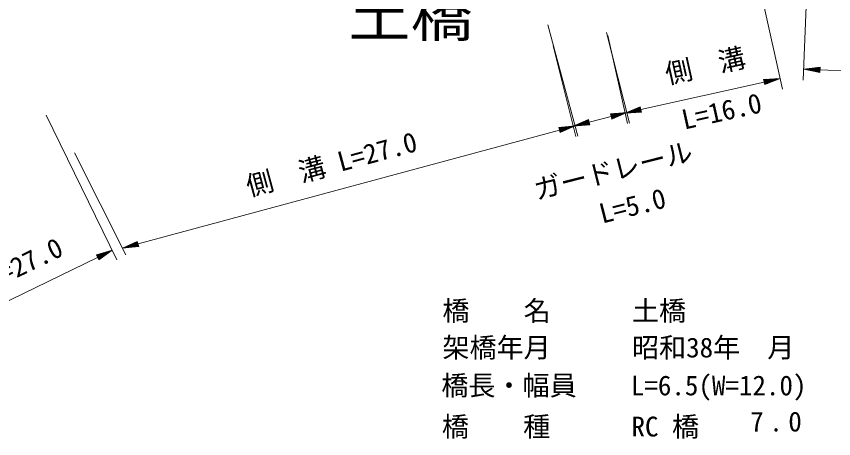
# Model space of a CAD drawing. Units: millimetres, scale not verified. Extents: x -463853 to 680000, y 20000 to 876118.
# Drawn here: x -362110 to -286654, y 762131 to 801138 of the extents above; entities that cross this region are included whole.
import ezdxf
from ezdxf.enums import TextEntityAlignment as Align

# ---------------------------------------------------------------- set-up
doc = ezdxf.new("R2010")
doc.units = ezdxf.units.MM
doc.header["$LTSCALE"] = 1000
doc.layers.add('M-BMK-HTXT', color=7, linetype='Continuous')
doc.layers.add('M-STR-HTXT', color=7, linetype='Continuous', lineweight=13)
doc.styles.add('ＭＳ ゴシック', font='')
doc.styles.get('ＭＳ ゴシック').set_extended_font_data('MS Gothic')

msp = doc.modelspace()

# ---------------------------------------------------------------- linework, layer by layer
at = {"layer": 'M-STR-HTXT'}
for p, q in [((-289141, 803189), (-289461, 795253)), ((-293198, 802566), (-291382, 794423)), ((-313048, 800354), (-310265, 790067)), ((-307610, 799660), (-305501, 791279)), ((-307514, 799373), (-305698, 791230)), ((-312560, 798415), (-310451, 790034)), ((-289421, 796252), (-287912, 796441)), ((-289421, 796252), (-287932, 795942)), ((-289421, 796252), (-287922, 796191)), ((-287924, 796141), (-289123, 796190)), ((-287920, 796241), (-289119, 796290)), ((-288825, 796128), (-287926, 796091)), ((-288817, 796328), (-287918, 796291)), ((-287928, 796041), (-288528, 796066)), ((-287916, 796341), (-288516, 796365)), ((-288214, 796403), (-287914, 796391)), ((-287932, 795942), (-287912, 796441)), ((-287922, 796191), (-238058, 794180)), ((-291599, 795399), (-293118, 795316)), ((-293118, 795316), (-293009, 794828)), ((-292814, 795333), (-293107, 795268)), ((-293096, 795219), (-292510, 795349)), ((-292207, 795366), (-293085, 795170)), ((-293074, 795121), (-291903, 795382)), ((-291599, 795399), (-293063, 795072)), ((-291599, 795399), (-293009, 794828)), ((-288230, 796004), (-287930, 795992)), ((-304451, 792533), (-293063, 795072)), ((-293052, 795024), (-291881, 795285)), ((-292163, 795171), (-293042, 794975)), ((-293031, 794926), (-292445, 795057)), ((-292727, 794942), (-293020, 794877)), ((-305915, 792206), (-304506, 792777)), ((-305915, 792206), (-304451, 792533)), ((-304462, 792582), (-305633, 792320)), ((-304440, 792484), (-305612, 792223)), ((-305351, 792435), (-304473, 792630)), ((-305308, 792239), (-304430, 792435)), ((-304484, 792679), (-305070, 792549)), ((-304419, 792386), (-305004, 792256)), ((-304788, 792663), (-304495, 792728)), ((-304701, 792272), (-304408, 792338)), ((-304397, 792289), (-304506, 792777)), ((-359345, 791995), (-352824, 778634)), ((-310695, 791004), (-309301, 791612)), ((-309580, 791490), (-309289, 791564)), ((-309179, 791127), (-309301, 791612)), ((-309240, 791370), (-307200, 791883)), ((-305745, 792249), (-307261, 792126)), ((-307261, 792126), (-307139, 791641)), ((-306958, 792150), (-307249, 792077)), ((-307236, 792029), (-306655, 792175)), ((-306351, 792200), (-307224, 791980)), ((-307212, 791932), (-306048, 792224)), ((-305745, 792249), (-307200, 791883)), ((-307188, 791835), (-306024, 792127)), ((-306303, 792006), (-307175, 791786)), ((-307163, 791738), (-306581, 791884)), ((-306860, 791762), (-307151, 791689)), ((-305745, 792249), (-307139, 791641)), ((-305915, 792206), (-304397, 792289)), ((-310526, 791032), (-312039, 790881)), ((-312039, 790881), (-311908, 790399)), ((-311736, 790911), (-312026, 790833)), ((-312013, 790785), (-311434, 790942)), ((-311131, 790972), (-312000, 790737)), ((-311987, 790688), (-310828, 791002)), ((-310526, 791032), (-311974, 790640)), ((-311961, 790592), (-310802, 790905)), ((-310526, 791032), (-311908, 790399)), ((-310695, 791004), (-309240, 791370)), ((-310695, 791004), (-309179, 791127)), ((-309252, 791418), (-310416, 791125)), ((-309228, 791321), (-310391, 791028)), ((-310137, 791247), (-309264, 791467)), ((-310088, 791053), (-309216, 791273)), ((-309277, 791515), (-309858, 791369)), ((-309203, 791224), (-309785, 791078)), ((-309482, 791102), (-309191, 791176)), ((-350877, 780115), (-311974, 790640)), ((-311079, 790779), (-311948, 790544)), ((-311935, 790495), (-311355, 790652)), ((-311632, 790525), (-311921, 790447)), ((-356744, 788532), (-352017, 779109)), ((-352325, 779723), (-350942, 780356)), ((-350916, 780260), (-351495, 780103)), ((-351219, 780230), (-350929, 780308)), ((-350812, 779874), (-350942, 780356)), ((-353262, 779533), (-354720, 779100)), ((-353262, 779533), (-354610, 778875)), ((-353262, 779533), (-354501, 778650)), ((-352325, 779723), (-350877, 780115)), ((-352325, 779723), (-350812, 779874)), ((-350890, 780163), (-352048, 779850)), ((-350864, 780067), (-352022, 779753)), ((-351772, 779976), (-350903, 780211)), ((-351720, 779783), (-350851, 780018)), ((-350838, 779970), (-351417, 779813)), ((-351114, 779843), (-350825, 779922)), ((-373837, 769491), (-354610, 778875)), ((-354720, 779100), (-354501, 778650)), ((-354429, 779186), (-354698, 779055)), ((-354676, 779010), (-354137, 779273)), ((-353846, 779359), (-354654, 778965)), ((-354632, 778920), (-353554, 779446)), ((-354589, 778830), (-353510, 779356)), ((-353758, 779180), (-354567, 778785)), ((-354545, 778740), (-354005, 779003)), ((-354253, 778827), (-354523, 778695))]:
    msp.add_line(p, q, dxfattribs=at)

# ---------------------------------------------------------------- texts
at = {"layer": 'M-BMK-HTXT', "style": 'ＭＳ ゴシック', "width": 1.15}
msp.add_text('土橋', height=3666, dxfattribs=at).set_placement((-325713, 798156), align=Align.BOTTOM_CENTER)
at = {"layer": 'M-STR-HTXT', "style": 'ＭＳ ゴシック'}
for s, rotation, p in [('側\u3000溝', 12.571, (-298196, 795160)), ('L=16.0', 12.571, (-296676, 790950)), ('側\u3000溝 L=27.0', 15.139, (-332635, 786086)), ('ガードレール', 14.127, (-306660, 785488)), ('L=5.0', 14.127, (-304872, 782221)), ('側\u3000溝 L=27.0', 26.015, (-364663, 775082))]:
    msp.add_text(s, height=1833, rotation=rotation, dxfattribs=at).set_placement(p, align=Align.BOTTOM_CENTER)
for s, p in [('橋\u3000\u3000名\u3000\u3000\u3000土橋', (-322774, 772479)), ('架橋年月\u3000\u3000\u3000昭和38年\u3000月', (-322774, 769082)), ('橋長・幅員\u3000\u3000L=6.5(W=12.0)', (-322876, 765581)), ('橋\u3000\u3000種\u3000\u3000\u3000RC 橋', (-322821, 761781))]:
    msp.add_text(s, height=1833, dxfattribs=at).set_placement(p, align=Align.BOTTOM_LEFT)
at = {"layer": 'M-STR-HTXT', "insert": (-294356, 762762), "char_height": 1833, "attachment_point": 7, "style": 'ＭＳ ゴシック'}
msp.add_mtext('\\T1.41;7.0', dxfattribs=at)

doc.saveas('drawing.dxf')
